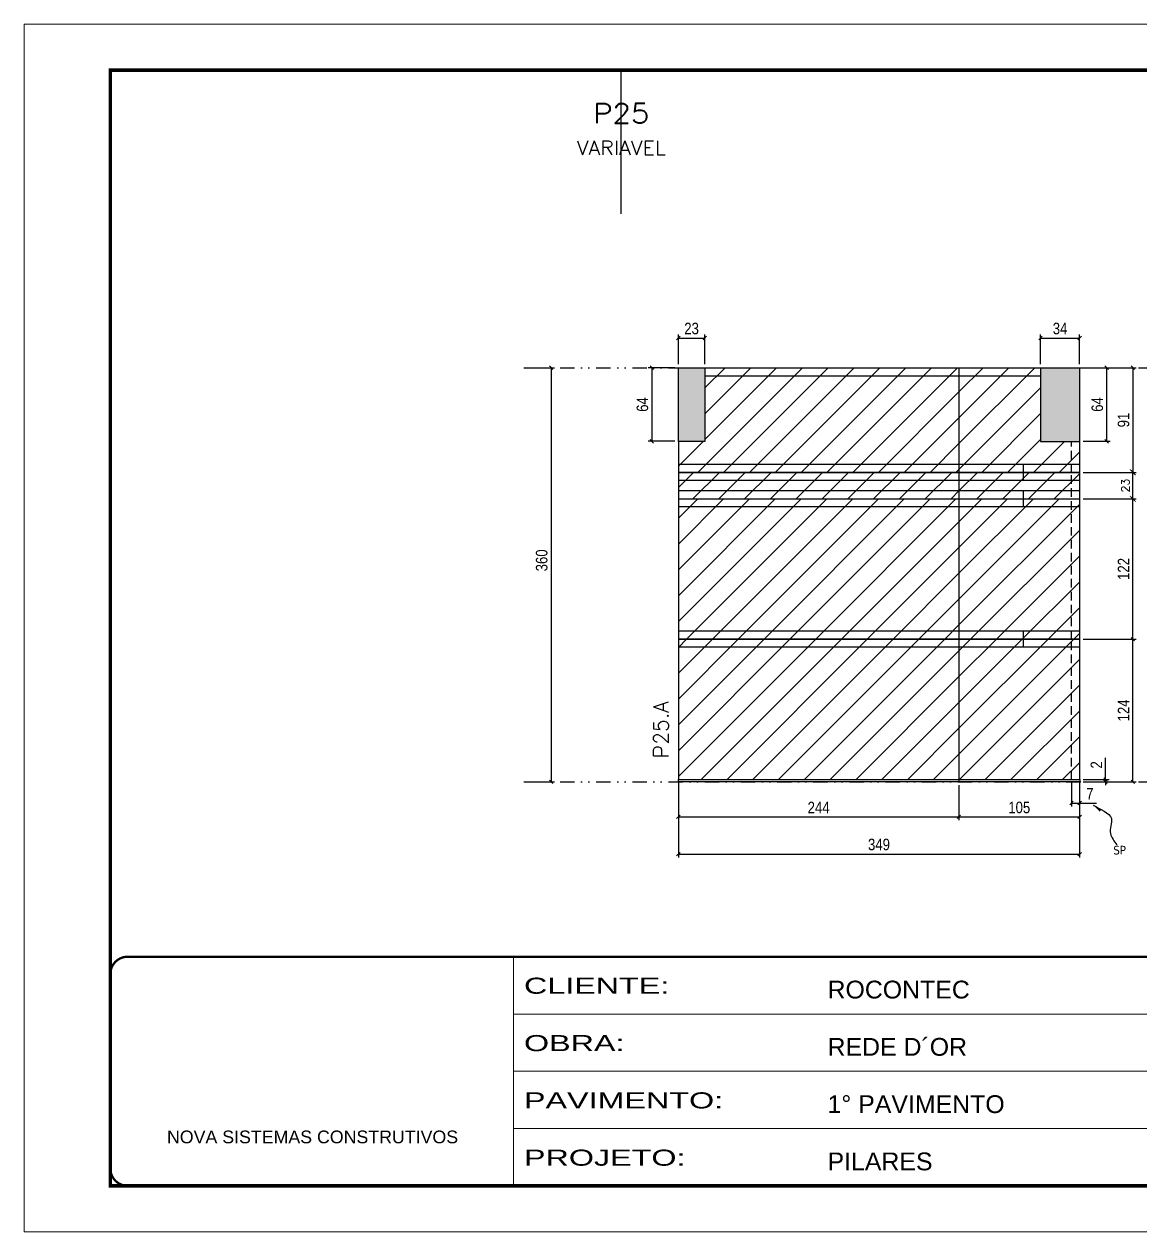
# Model space of a CAD drawing. Extents: x 2949 to 9203, y -16089 to 12527.
# Drawn here: x 2949 to 3919, y 9180 to 10230 of the extents above; entities that cross this region are included whole.
import ezdxf
from ezdxf.enums import TextEntityAlignment as Align

# ---------------------------------------------------------------- set-up
doc = ezdxf.new("R2010")
doc.units = 0
for name, pattern in [('CONTINUO', [0]), ('DASHED', [0.75, 0.5, -0.25]), ('DIVIDE2', [0.625, 0.25, -0.125, 0, -0.125, 0, -0.125]), ('HIDDEN', [0.375, 0.25, -0.125])]:
    doc.linetypes.add(name, pattern=pattern)
for name, color, linetype in [('COTA', 241, 'Continuous'), ('cotas', 4, 'Continuous'), ('Nível', 160, 'Continuous'), ('Painéis', 200, 'Continuous'), ('SARR_2.2x7', 40, 'Continuous'), ('Sarrafo de Pressão', 42, 'HIDDEN'), ('texto', 7, 'Continuous'), ('Texto de Titulo', 7, 'Continuous'), ('Texto Qtd Sarr', 242, 'Continuous')]:
    doc.layers.add(name, color=color, linetype=linetype)
for name, color, linetype, lineweight in [('Folhas', 255, 'Continuous', 9), ('Hachura', 251, 'Continuous', 9), ('SARRAFO DE PRESSAO', 251, 'DASHED', 9), ('Texto Seção', 7, 'Continuous', 15)]:
    doc.layers.add(name, color=color, linetype=linetype, lineweight=lineweight)
doc.styles.add('ARIAL', font='arial.ttf')
doc.styles.add('COTA TECNICA', font='techl___.ttf', dxfattribs={"height": 10})
doc.styles.add('COTA TECNICA-50', font='techl___.ttf', dxfattribs={"height": 10})
doc.styles.add('REGUA-120', font='ROMANS.shx', dxfattribs={"height": 15})
doc.styles.add('ROMANS', font='romans.shx')
doc.styles.get("Standard").update_dxf_attribs({"font": 'arial.ttf'})
doc.styles.add('Tecnologia', font='')
doc.styles.get('Tecnologia').set_extended_font_data('Forgotten Futurist')
doc.dimstyles.new('COTA PAINEL-50', dxfattribs={"dimtxt": 10, "dimasz": 3, "dimexe": 3, "dimexo": 3, "dimgap": 3, "dimtad": 1, "dimdec": 1, "dimzin": 12, "dimdsep": 46, "dimtxsty": 'COTA TECNICA-50', "dimblk1": 'OBLIQUE', "dimblk2": 'OBLIQUE', "dimsah": 1, "dimcen": 0.9, "dimclrd": 4, "dimclre": 4, "dimclrt": 240, "dimadec": 1, "dimazin": 3, "dimtfac": 1, "dimtdec": 1, "dimtmove": 0, "dimatfit": 3, "dimfxl": 1, "dimtolj": 1, "dimtzin": 12, "dimarcsym": 0})
doc.dimstyles.new('Cota Paínel', dxfattribs={"dimtxt": 7, "dimasz": 5, "dimexe": 3, "dimexo": 3, "dimgap": 3, "dimtad": 1, "dimdec": 1, "dimzin": 12, "dimdsep": 46, "dimtxsty": 'ROMANS', "dimblk": 'ARCHTICK', "dimcen": 0, "dimclrd": 4, "dimclre": 4, "dimclrt": 1, "dimadec": 1, "dimazin": 3, "dimtfac": 1, "dimtdec": 1, "dimtmove": 0, "dimatfit": 3, "dimldrblk": 'OBLIQUE', "dimfxl": 1, "dimtolj": 1, "dimtzin": 12, "dimarcsym": 0})
doc.dimstyles.new('PAINEL', dxfattribs={"dimtxt": 10, "dimasz": 3, "dimexe": 3, "dimexo": 3, "dimgap": 3, "dimtad": 1, "dimdec": 1, "dimzin": 12, "dimdsep": 46, "dimtxsty": 'COTA TECNICA', "dimblk1": 'OBLIQUE', "dimblk2": 'OBLIQUE', "dimsah": 1, "dimcen": 0.9, "dimclrd": 4, "dimclre": 4, "dimclrt": 240, "dimadec": 1, "dimazin": 3, "dimtfac": 1, "dimtdec": 1, "dimtmove": 0, "dimatfit": 3, "dimfxl": 1, "dimtolj": 1, "dimtzin": 12, "dimarcsym": 0})
doc.dimstyles.get("Standard").update_dxf_attribs({"dimtxt": 0.18, "dimasz": 0.18, "dimexe": 0.18, "dimexo": 0.0625, "dimgap": 0.09, "dimtad": 0, "dimtih": 1, "dimtoh": 1, "dimdec": 4, "dimzin": 0, "dimdsep": 46, "dimtxsty": 'Standard', "dimcen": 0.09, "dimadec": 0, "dimazin": 0, "dimtfac": 1, "dimtdec": 4, "dimtofl": 0, "dimtmove": 0, "dimatfit": 3, "dimfxl": 1, "dimtolj": 1, "dimtzin": 0, "dimarcsym": 0})
pattern_1 = [(45, (-126071.967, -22713.47), (-11.2253202, 11.2253202), [])]
pattern_2 = [(45, (-126071.967, -22690.47), (-11.2253202, 11.2253202), [])]

# ---------------------------------------------------------------- blocks, each defined once
blk = doc.blocks.new('9999999999')
at = {"color": 30, "linetype": 'CONTINUO'}
for p, q in [((98564.6, 34230.2), (98564.6, 34429.4)), ((98564.6, 34379.6), (99584, 34379.6)), ((98564.6, 34329.8), (99488, 34329.8)), ((98564.6, 34280), (99488, 34280))]:
    blk.add_line(p, q, dxfattribs=at)
at = {"color": 30, "linetype": 'CONTINUO', "const_width": 2}
blk.add_lwpolyline([(99584, 34230.2), (99584, 34414.4, 0.414214), (99569, 34429.4), (98229, 34429.4, 0.414214), (98214, 34414.4), (98214, 34245.2, 0.414214), (98229, 34230.2), (99584, 34230.2)], format="xyb", dxfattribs=at)
at = {"layer": 'Folhas'}
blk.add_lwpolyline([(98139, 34190.2), (99624, 34190.2), (99624, 35240.2), (98139, 35240.2)], close=True, dxfattribs=at)
at = {"layer": 'Folhas', "color": 30, "const_width": 3}
blk.add_lwpolyline([(98214, 34230.2), (99584, 34230.2), (99584, 35200.2), (98214, 35200.2)], close=True, dxfattribs=at)
at = {"color": 7, "linetype": 'Continuous', "ltscale": 5, "style": 'ARIAL'}
for s, height, p in [('ROCONTEC', 15.48, (98837.7, 34393.1)), ('REDE D´OR', 15.48, (98837.7, 34343.3)), ('1° PAVIMENTO', 15.483, (98837.7, 34293.5)), ('NOVA SISTEMAS CONSTRUTIVOS', 11.059, (98263.2, 34267.2)), ('PILARES', 15.48, (98837.7, 34243.7))]:
    blk.add_text(s, height=height, dxfattribs=at).set_placement(p)
at = {"layer": 'Folhas', "color": 7, "style": 'Tecnologia', "width": 1.5}
for s, p in [('CLIENTE:', (98573.7, 34397.2)), ('OBRA:', (98573.7, 34347.3)), ('PAVIMENTO:', (98573.7, 34297.5)), ('PROJETO:', (98573.7, 34247.7))]:
    blk.add_text(s, height=14, dxfattribs=at).set_placement(p)
blk = doc.blocks.new('titulo1')
at = {"layer": 'Defpoints', "color": 252, "linetype": 'HIDDEN', "ltscale": 2}
blk.add_line((0, 0), (0, 125), dxfattribs=at)
at = {"layer": 'Defpoints', "style": 'ROMANS', "oblique": 15}
blk.add_attdef('FOLHA', text='', height=10, dxfattribs=at).set_placement((0, 15.6), align=Align.MIDDLE_CENTER)
at = {"layer": 'Texto Qtd Sarr', "color": 3, "style": 'ROMANS', "oblique": 15}
for tag, height, p in [('TITULO', 17, (0, 71.4)), ('SEÇÃO', 12, (0, 41.5))]:
    blk.add_attdef(tag, text='', height=height, dxfattribs=at).set_placement(p, align=Align.MIDDLE_CENTER)
blk = doc.blocks.new('_Oblique')
at = {"color": 0, "linetype": 'ByBlock', "lineweight": -2}
blk.add_line((-0.5, -0.5), (0.5, 0.5), dxfattribs=at)
blk = doc.blocks.new('*D387')
at = {"layer": 'cotas', "color": 4, "linetype": 'ByBlock', "lineweight": -2, "transparency": 16777216}
for p, q in [((3386.7, 9930.9), (3410.4, 9930.9)), ((3407.4, 9930.9), (3407.4, 9570.9)), ((3386.7, 9570.9), (3410.4, 9570.9))]:
    blk.add_line(p, q, dxfattribs=at)
at = {"layer": 'Defpoints', "color": 0, "linetype": 'ByBlock', "transparency": 16777216}
for p in [(3383.7, 9930.9), (3383.7, 9570.9), (3407.4, 9570.9)]:
    blk.add_point(p, dxfattribs=at)
at = {"layer": 'cotas', "color": 4, "linetype": 'ByBlock', "lineweight": -2, "transparency": 16777216, "xscale": 3, "yscale": 3, "zscale": 3}
for p, rotation in [((3407.4, 9930.9), 90), ((3407.4, 9570.9), 270)]:
    blk.add_blockref('_Oblique', p, dxfattribs=dict(at, rotation=rotation))
at = {"layer": 'cotas', "color": 240, "linetype": 'ByBlock', "transparency": 16777216, "insert": (3399.2, 9763.4), "char_height": 10, "attachment_point": 5, "rotation": 90, "style": 'COTA TECNICA'}
blk.add_mtext('\\A1;360', dxfattribs=at)
blk = doc.blocks.new('*D321')
at = {"layer": 'COTA', "color": 4, "lineweight": -2, "transparency": 16777216}
for p, q in [((3518, 9569.9), (3518, 9505)), ((3867, 9569.9), (3867, 9505)), ((3518, 9508), (3867, 9508))]:
    blk.add_line(p, q, dxfattribs=at)
at = {"layer": 'Defpoints', "color": 0, "transparency": 16777216}
for p in [(3518, 9572.9), (3867, 9572.9), (3867, 9508)]:
    blk.add_point(p, dxfattribs=at)
at = {"layer": 'COTA', "color": 4, "lineweight": -2, "transparency": 16777216, "xscale": 3, "yscale": 3, "zscale": 3, "rotation": 180}
blk.add_blockref('_Oblique', (3518, 9508), dxfattribs=at)
at = {"layer": 'COTA', "color": 4, "lineweight": -2, "transparency": 16777216, "xscale": 3, "yscale": 3, "zscale": 3}
blk.add_blockref('_Oblique', (3867, 9508), dxfattribs=at)
at = {"layer": 'COTA', "color": 240, "transparency": 16777216, "insert": (3692.5, 9516.3), "char_height": 10, "attachment_point": 5, "style": 'COTA TECNICA'}
blk.add_mtext('\\A1;349', dxfattribs=at)
blk = doc.blocks.new('*D322')
at = {"layer": 'COTA', "color": 4, "lineweight": -2, "transparency": 16777216}
for p, q in [((3860, 9569.9), (3860, 9549.4)), ((3867, 9567.9), (3867, 9549.4)), ((3860, 9552.4), (3867, 9552.4)), ((3867, 9552.4), (3881.8, 9552.4))]:
    blk.add_line(p, q, dxfattribs=at)
at = {"layer": 'Defpoints', "color": 0, "transparency": 16777216}
for p in [(3860, 9572.9), (3867, 9570.9), (3867, 9552.4)]:
    blk.add_point(p, dxfattribs=at)
at = {"layer": 'COTA', "color": 4, "lineweight": -2, "transparency": 16777216, "xscale": 3, "yscale": 3, "zscale": 3, "rotation": 180}
blk.add_blockref('_Oblique', (3860, 9552.4), dxfattribs=at)
at = {"layer": 'COTA', "color": 4, "lineweight": -2, "transparency": 16777216, "xscale": 3, "yscale": 3, "zscale": 3}
blk.add_blockref('_Oblique', (3867, 9552.4), dxfattribs=at)
at = {"layer": 'COTA', "color": 240, "transparency": 16777216, "insert": (3875.9, 9560.4), "char_height": 10, "attachment_point": 5, "style": 'COTA TECNICA-50'}
blk.add_mtext('\\A1;7', dxfattribs=at)
blk = doc.blocks.new('*D323')
at = {"layer": 'COTA', "color": 4, "lineweight": -2, "transparency": 16777216}
for p, q in [((3870, 9694.9), (3916.3, 9694.9)), ((3913.3, 9570.9), (3913.3, 9694.9)), ((3870, 9570.9), (3916.3, 9570.9))]:
    blk.add_line(p, q, dxfattribs=at)
at = {"layer": 'Defpoints', "color": 0, "transparency": 16777216}
for p in [(3867, 9694.9), (3913.3, 9694.9), (3867, 9570.9)]:
    blk.add_point(p, dxfattribs=at)
at = {"layer": 'COTA', "color": 4, "lineweight": -2, "transparency": 16777216, "xscale": 3, "yscale": 3, "zscale": 3}
for p, rotation in [((3913.3, 9694.9), 90), ((3913.3, 9570.9), 270)]:
    blk.add_blockref('_Oblique', p, dxfattribs=dict(at, rotation=rotation))
at = {"layer": 'COTA', "color": 240, "transparency": 16777216, "insert": (3905.2, 9632.9), "char_height": 10, "attachment_point": 5, "rotation": 90, "style": 'COTA TECNICA-50'}
blk.add_mtext('\\A1;124', dxfattribs=at)
blk = doc.blocks.new('*D324')
at = {"layer": 'COTA', "color": 4, "lineweight": -2, "transparency": 16777216}
for p, q in [((3889.6, 9572.9), (3889.6, 9591.7)), ((3870, 9572.9), (3892.6, 9572.9)), ((3870, 9570.9), (3892.6, 9570.9)), ((3889.6, 9570.9), (3889.6, 9572.9)), ((3889.6, 9570.9), (3889.6, 9567.9))]:
    blk.add_line(p, q, dxfattribs=at)
at = {"layer": 'Defpoints', "color": 0, "transparency": 16777216}
for p in [(3867, 9572.9), (3867, 9570.9), (3889.6, 9570.9)]:
    blk.add_point(p, dxfattribs=at)
at = {"layer": 'COTA', "color": 4, "lineweight": -2, "transparency": 16777216, "xscale": 3, "yscale": 3, "zscale": 3}
for p, rotation in [((3889.6, 9572.9), 270), ((3889.6, 9570.9), 90)]:
    blk.add_blockref('_Oblique', p, dxfattribs=dict(at, rotation=rotation))
at = {"layer": 'COTA', "color": 240, "transparency": 16777216, "insert": (3881.6, 9585.6), "char_height": 10, "attachment_point": 5, "rotation": 90, "style": 'COTA TECNICA-50'}
blk.add_mtext('\\A1;2', dxfattribs=at)
blk = doc.blocks.new('*D325')
at = {"layer": 'COTA', "color": 4, "linetype": 'ByBlock', "lineweight": -2, "transparency": 16777216}
for p, q in [((3870, 9816.9), (3916.3, 9816.9)), ((3913.3, 9694.9), (3913.3, 9816.9)), ((3870, 9694.9), (3916.3, 9694.9))]:
    blk.add_line(p, q, dxfattribs=at)
at = {"layer": 'Defpoints', "color": 0, "linetype": 'ByBlock', "transparency": 16777216}
for p in [(3867, 9816.9), (3913.3, 9816.9), (3867, 9694.9)]:
    blk.add_point(p, dxfattribs=at)
at = {"layer": 'COTA', "color": 4, "linetype": 'ByBlock', "lineweight": -2, "transparency": 16777216, "xscale": 3, "yscale": 3, "zscale": 3}
for p, rotation in [((3913.3, 9816.9), 90), ((3913.3, 9694.9), 270)]:
    blk.add_blockref('_Oblique', p, dxfattribs=dict(at, rotation=rotation))
at = {"layer": 'COTA', "color": 240, "linetype": 'ByBlock', "transparency": 16777216, "insert": (3905.2, 9755.9), "char_height": 10, "attachment_point": 5, "rotation": 90, "style": 'COTA TECNICA'}
blk.add_mtext('\\A1;122', dxfattribs=at)
blk = doc.blocks.new('*D388')
at = {"layer": 'COTA', "color": 4, "linetype": 'ByBlock', "lineweight": -2, "transparency": 16777216}
for p, q in [((3836, 9930.9), (3916.3, 9930.9)), ((3913.3, 9930.9), (3913.3, 9839.9)), ((3870, 9839.9), (3916.3, 9839.9))]:
    blk.add_line(p, q, dxfattribs=at)
at = {"layer": 'Defpoints', "color": 0, "linetype": 'ByBlock', "transparency": 16777216}
for p in [(3833, 9930.9), (3867, 9839.9), (3913.3, 9839.9)]:
    blk.add_point(p, dxfattribs=at)
at = {"layer": 'COTA', "color": 4, "linetype": 'ByBlock', "lineweight": -2, "transparency": 16777216, "xscale": 3, "yscale": 3, "zscale": 3}
for p, rotation in [((3913.3, 9930.9), 90), ((3913.3, 9839.9), 270)]:
    blk.add_blockref('_Oblique', p, dxfattribs=dict(at, rotation=rotation))
at = {"layer": 'COTA', "color": 240, "linetype": 'ByBlock', "transparency": 16777216, "insert": (3905.2, 9885.4), "char_height": 10, "attachment_point": 5, "rotation": 90, "style": 'COTA TECNICA'}
blk.add_mtext('\\A1;91', dxfattribs=at)
blk = doc.blocks.new('*D382')
at = {"layer": 'COTA', "color": 4, "linetype": 'ByBlock', "lineweight": -2, "transparency": 16777216}
for p, q in [((3518, 9567.9), (3518, 9537.4)), ((3762, 9567.9), (3762, 9537.4)), ((3518, 9540.4), (3762, 9540.4))]:
    blk.add_line(p, q, dxfattribs=at)
at = {"layer": 'Defpoints', "color": 0, "linetype": 'ByBlock', "transparency": 16777216}
for p in [(3518, 9570.9), (3762, 9570.9), (3762, 9540.4)]:
    blk.add_point(p, dxfattribs=at)
at = {"layer": 'COTA', "color": 4, "linetype": 'ByBlock', "lineweight": -2, "transparency": 16777216, "xscale": 3, "yscale": 3, "zscale": 3, "rotation": 180}
blk.add_blockref('_Oblique', (3518, 9540.4), dxfattribs=at)
at = {"layer": 'COTA', "color": 4, "linetype": 'ByBlock', "lineweight": -2, "transparency": 16777216, "xscale": 3, "yscale": 3, "zscale": 3}
blk.add_blockref('_Oblique', (3762, 9540.4), dxfattribs=at)
at = {"layer": 'COTA', "color": 240, "linetype": 'ByBlock', "transparency": 16777216, "insert": (3640, 9548.5), "char_height": 10, "attachment_point": 5, "style": 'COTA TECNICA'}
blk.add_mtext('\\A1;244', dxfattribs=at)
blk = doc.blocks.new('*D383')
at = {"layer": 'COTA', "color": 4, "linetype": 'ByBlock', "lineweight": -2, "transparency": 16777216}
for p, q in [((3762, 9567.9), (3762, 9537.4)), ((3867, 9567.9), (3867, 9537.4)), ((3762, 9540.4), (3867, 9540.4))]:
    blk.add_line(p, q, dxfattribs=at)
at = {"layer": 'Defpoints', "color": 0, "linetype": 'ByBlock', "transparency": 16777216}
for p in [(3762, 9570.9), (3867, 9570.9), (3867, 9540.4)]:
    blk.add_point(p, dxfattribs=at)
at = {"layer": 'COTA', "color": 4, "linetype": 'ByBlock', "lineweight": -2, "transparency": 16777216, "xscale": 3, "yscale": 3, "zscale": 3, "rotation": 180}
blk.add_blockref('_Oblique', (3762, 9540.4), dxfattribs=at)
at = {"layer": 'COTA', "color": 4, "linetype": 'ByBlock', "lineweight": -2, "transparency": 16777216, "xscale": 3, "yscale": 3, "zscale": 3}
blk.add_blockref('_Oblique', (3867, 9540.4), dxfattribs=at)
at = {"layer": 'COTA', "color": 240, "linetype": 'ByBlock', "transparency": 16777216, "insert": (3814.5, 9548.5), "char_height": 10, "attachment_point": 5, "style": 'COTA TECNICA'}
blk.add_mtext('\\A1;105', dxfattribs=at)
blk = doc.blocks.new('*D391')
at = {"layer": 'COTA', "color": 4, "linetype": 'ByBlock', "lineweight": -2, "transparency": 16777216}
for p, q in [((3870, 9930.9), (3893.5, 9930.9)), ((3890.5, 9930.9), (3890.5, 9866.9)), ((3870, 9866.9), (3893.5, 9866.9))]:
    blk.add_line(p, q, dxfattribs=at)
at = {"layer": 'Defpoints', "color": 0, "linetype": 'ByBlock', "transparency": 16777216}
for p in [(3867, 9930.9), (3867, 9866.9), (3890.5, 9866.9)]:
    blk.add_point(p, dxfattribs=at)
at = {"layer": 'COTA', "color": 4, "linetype": 'ByBlock', "lineweight": -2, "transparency": 16777216, "xscale": 3, "yscale": 3, "zscale": 3}
for p, rotation in [((3890.5, 9930.9), 90), ((3890.5, 9866.9), 270)]:
    blk.add_blockref('_Oblique', p, dxfattribs=dict(at, rotation=rotation))
at = {"layer": 'COTA', "color": 240, "linetype": 'ByBlock', "transparency": 16777216, "insert": (3882.4, 9898.9), "char_height": 10, "attachment_point": 5, "rotation": 90, "style": 'COTA TECNICA'}
blk.add_mtext('\\A1;64', dxfattribs=at)
blk = doc.blocks.new('*D392')
at = {"layer": 'COTA', "color": 4, "linetype": 'ByBlock', "lineweight": -2, "transparency": 16777216}
for p, q in [((3833, 9933.9), (3833, 9959.7)), ((3833, 9956.7), (3867, 9956.7)), ((3867, 9933.9), (3867, 9959.7))]:
    blk.add_line(p, q, dxfattribs=at)
at = {"layer": 'Defpoints', "color": 0, "linetype": 'ByBlock', "transparency": 16777216}
for p in [(3867, 9956.7), (3833, 9930.9), (3867, 9930.9)]:
    blk.add_point(p, dxfattribs=at)
at = {"layer": 'COTA', "color": 4, "linetype": 'ByBlock', "lineweight": -2, "transparency": 16777216, "xscale": 3, "yscale": 3, "zscale": 3, "rotation": 180}
blk.add_blockref('_Oblique', (3833, 9956.7), dxfattribs=at)
at = {"layer": 'COTA', "color": 4, "linetype": 'ByBlock', "lineweight": -2, "transparency": 16777216, "xscale": 3, "yscale": 3, "zscale": 3}
blk.add_blockref('_Oblique', (3867, 9956.7), dxfattribs=at)
at = {"layer": 'COTA', "color": 240, "linetype": 'ByBlock', "transparency": 16777216, "insert": (3850, 9964.9), "char_height": 10, "attachment_point": 5, "style": 'COTA TECNICA'}
blk.add_mtext('\\A1;34', dxfattribs=at)
blk = doc.blocks.new('*D393')
at = {"layer": 'COTA', "color": 4, "linetype": 'ByBlock', "lineweight": -2, "transparency": 16777216}
for p, q in [((3518, 9933.9), (3518, 9959.7)), ((3518, 9956.7), (3541, 9956.7)), ((3541, 9933.9), (3541, 9959.7))]:
    blk.add_line(p, q, dxfattribs=at)
at = {"layer": 'Defpoints', "color": 0, "linetype": 'ByBlock', "transparency": 16777216}
for p in [(3541, 9956.7), (3518, 9930.9), (3541, 9930.9)]:
    blk.add_point(p, dxfattribs=at)
at = {"layer": 'COTA', "color": 4, "linetype": 'ByBlock', "lineweight": -2, "transparency": 16777216, "xscale": 3, "yscale": 3, "zscale": 3, "rotation": 180}
blk.add_blockref('_Oblique', (3518, 9956.7), dxfattribs=at)
at = {"layer": 'COTA', "color": 4, "linetype": 'ByBlock', "lineweight": -2, "transparency": 16777216, "xscale": 3, "yscale": 3, "zscale": 3}
blk.add_blockref('_Oblique', (3541, 9956.7), dxfattribs=at)
at = {"layer": 'COTA', "color": 240, "linetype": 'ByBlock', "transparency": 16777216, "insert": (3529.5, 9964.9), "char_height": 10, "attachment_point": 5, "style": 'COTA TECNICA'}
blk.add_mtext('\\A1;23', dxfattribs=at)
blk = doc.blocks.new('*D394')
at = {"layer": 'COTA', "color": 4, "linetype": 'ByBlock', "lineweight": -2, "transparency": 16777216}
for p, q in [((3515, 9930.9), (3491.9, 9930.9)), ((3494.9, 9930.9), (3494.9, 9866.9)), ((3515, 9866.9), (3491.9, 9866.9))]:
    blk.add_line(p, q, dxfattribs=at)
at = {"layer": 'Defpoints', "color": 0, "linetype": 'ByBlock', "transparency": 16777216}
for p in [(3518, 9930.9), (3494.9, 9866.9), (3518, 9866.9)]:
    blk.add_point(p, dxfattribs=at)
at = {"layer": 'COTA', "color": 4, "linetype": 'ByBlock', "lineweight": -2, "transparency": 16777216, "xscale": 3, "yscale": 3, "zscale": 3}
for p, rotation in [((3494.9, 9930.9), 90), ((3494.9, 9866.9), 270)]:
    blk.add_blockref('_Oblique', p, dxfattribs=dict(at, rotation=rotation))
at = {"layer": 'COTA', "color": 240, "linetype": 'ByBlock', "transparency": 16777216, "insert": (3486.8, 9898.9), "char_height": 10, "attachment_point": 5, "rotation": 90, "style": 'COTA TECNICA'}
blk.add_mtext('\\A1;64', dxfattribs=at)
blk = doc.blocks.new('_ArchTick')
at = {"color": 0, "linetype": 'ByBlock', "const_width": 0.15}
blk.add_lwpolyline([(-0.5, -0.5), (0.5, 0.5)], dxfattribs=at)
blk = doc.blocks.new('*D367')
at = {"layer": 'COTA', "color": 4, "lineweight": -2, "transparency": 16777216}
for p, q in [((3870, 9839.9), (3916.3, 9839.9)), ((3913.3, 9816.9), (3913.3, 9839.9)), ((3870, 9816.9), (3916.3, 9816.9))]:
    blk.add_line(p, q, dxfattribs=at)
at = {"layer": 'Defpoints', "color": 0, "transparency": 16777216}
for p in [(3867, 9839.9), (3913.3, 9839.9), (3867, 9816.9)]:
    blk.add_point(p, dxfattribs=at)
at = {"layer": 'COTA', "color": 4, "lineweight": -2, "transparency": 16777216, "xscale": 5, "yscale": 5, "zscale": 5}
for p, rotation in [((3913.3, 9839.9), 90), ((3913.3, 9816.9), 270)]:
    blk.add_blockref('_ArchTick', p, dxfattribs=dict(at, rotation=rotation))
at = {"layer": 'COTA', "color": 1, "transparency": 16777216, "insert": (3906.8, 9828.4), "char_height": 7, "attachment_point": 5, "rotation": 90, "style": 'ROMANS'}
blk.add_mtext('\\A1;23', dxfattribs=at)

msp = doc.modelspace()

# ---------------------------------------------------------------- hatches: boundary and pattern name
at = {"layer": 'COTA', "linetype": 'ByBlock'}
h = msp.add_hatch(dxfattribs=at)
h.set_pattern_fill('AR-CONC', color=256, scale=0.03)
h.set_pattern_definition([(50, (-126071.9665, -21581.8954), (5.46554007, -0.47817257), [0.5715, -6.2865]), (355, (-126071.9665, -21581.8954), (-1.05730264, 5.73170536), [0.4572, -5.02921753]), (100.4514447, (-126071.511, -21581.935), (4.40823741, 5.25353256), [0.48570026, -5.34270734]), (46.1842, (-126071.9665, -21580.3714), (8.13237123, -1.26126984), [0.85725, -9.42975]), (96.6355576, (-126071.289, -21580.4765), (7.122124, 7.42278374), [0.7285507, -8.01406824]), (351.184151, (-126071.9665, -21580.371), (7.122124, 7.42278374), [0.685799, -7.54379196]), (21, (-126071.2045, -21580.7524), (4.54843174, -3.06795595), [0.5715, -6.2865]), (326, (-126071.2045, -21580.7524), (1.85406085, 5.52563898), [0.4572, -5.0292]), (71.451445, (-126070.8255, -21581.008), (6.40249258, 2.45768307), [0.48570026, -5.34269813]), (37.5, (-126071.9665, -21581.8954), (0.092658098, 2.536651166), [0, -4.96824, 0, -5.1054, 0, -5.04825]), (7.5, (-126071.9665, -21581.8954), (2.004589875, 3.005417245), [0, -2.91084, 0, -4.85394, 0, -1.92405]), (327.5, (-126073.6658, -21581.8954), (4.067717855, -0.17186232), [0, -1.905, 0, -5.9436, 0, -7.8867]), (317.5, (-126074.4278, -21581.8954), (4.44387544, 0.76279473), [0, -2.4765, 0, -3.94716, 0, -5.6007])])
h.paths.add_polyline_path([(3867.05, 9930.87), (3833.05, 9930.87), (3833.05, 9866.87), (3867.05, 9866.87)])
h.paths.add_polyline_path([(3541.05, 9930.87), (3518.05, 9930.87), (3518.05, 9866.87), (3541.05, 9866.87)])
at = {"layer": 'Hachura', "linetype": 'ByBlock'}
h = msp.add_hatch(dxfattribs=at)
h.set_pattern_fill('ANSI31', color=256, scale=5)
h.set_pattern_definition(pattern_2)
h.paths.add_polyline_path([(3762.05, 9930.87), (3541.05, 9930.87), (3541.05, 9866.87), (3518.05, 9866.87), (3518.05, 9839.87), (3762.05, 9839.87)])
h = msp.add_hatch(dxfattribs=at)
h.set_pattern_fill('ANSI31', color=256, scale=5)
h.set_pattern_definition(pattern_2)
h.paths.add_polyline_path([(3833.05, 9930.87), (3762.05, 9930.87), (3762.05, 9839.87), (3867.05, 9839.87), (3867.05, 9866.87), (3833.05, 9866.87)])
at = {"layer": 'Hachura'}
h = msp.add_hatch(dxfattribs=at)
h.set_pattern_fill('ANSI31', color=256, scale=5)
h.paths.add_polyline_path([(3762.05, 9839.87), (3518.05, 9839.87), (3518.05, 9816.87), (3762.05, 9816.87)])
h = msp.add_hatch(dxfattribs=at)
h.set_pattern_fill('ANSI31', color=256, scale=5)
h.paths.add_polyline_path([(3867.05, 9839.87), (3762.05, 9839.87), (3762.05, 9816.87), (3867.05, 9816.87)])
at = {"layer": 'Hachura', "linetype": 'ByBlock'}
h = msp.add_hatch(dxfattribs=at)
h.set_pattern_fill('ANSI31', color=256, scale=5)
h.set_pattern_definition(pattern_1)
h.paths.add_polyline_path([(3762.05, 9816.87), (3518.05, 9816.87), (3518.05, 9694.87), (3762.05, 9694.87)])
h = msp.add_hatch(dxfattribs=at)
h.set_pattern_fill('ANSI31', color=256, scale=5)
h.set_pattern_definition(pattern_1)
h.paths.add_polyline_path([(3867.05, 9816.87), (3762.05, 9816.87), (3762.05, 9694.87), (3867.05, 9694.87)])
h = msp.add_hatch(dxfattribs=at)
h.set_pattern_fill('ANSI31', color=256, scale=5)
h.set_pattern_definition(pattern_1)
h.paths.add_polyline_path([(3518.05, 9694.87), (3518.05, 9572.87), (3762.05, 9572.87), (3762.05, 9694.87)])
h = msp.add_hatch(dxfattribs=at)
h.set_pattern_fill('ANSI31', color=256, scale=5)
h.set_pattern_definition(pattern_1)
h.paths.add_polyline_path([(3762.05, 9694.87), (3762.05, 9572.87), (3867.05, 9572.87), (3867.05, 9694.87)])

# ---------------------------------------------------------------- linework, layer by layer
at = {"layer": 'COTA', "linetype": 'ByBlock'}
for p, q in [((3518.05, 9866.87), (3518.05, 9930.87)), ((3518.05, 9930.87), (3541.05, 9930.87)), ((3833.05, 9930.87), (3867.05, 9930.87)), ((3867.05, 9866.87), (3867.05, 9930.87))]:
    msp.add_line(p, q, dxfattribs=at)
at = {"layer": 'Nível', "color": 4, "linetype": 'DIVIDE2', "ltscale": 50}
for p, q in [((3383.69, 9930.87), (4394.03, 9930.87)), ((3383.69, 9570.87), (4394.03, 9570.87))]:
    msp.add_line(p, q, dxfattribs=at)
at = {"layer": 'Painéis', "linetype": 'ByBlock'}
for p, q in [((3541.05, 9930.87), (3541.05, 9866.87)), ((3541.05, 9930.87), (3833.05, 9930.87)), ((3762.05, 9930.87), (3762.05, 9570.87)), ((3833.05, 9930.87), (3833.05, 9866.87)), ((3541.05, 9866.87), (3518.05, 9866.87)), ((3833.05, 9866.87), (3867.05, 9866.87)), ((3518.05, 9694.87), (3518.05, 9572.87))]:
    msp.add_line(p, q, dxfattribs=at)
at = {"layer": 'Painéis'}
for p, q in [((3518.05, 9866.87), (3518.05, 9694.87)), ((3867.05, 9694.87), (3867.05, 9866.87)), ((3867.05, 9839.87), (3518.05, 9839.87)), ((3518.05, 9839.87), (3867.05, 9839.87)), ((3518.05, 9816.87), (3867.05, 9816.87)), ((3518.05, 9694.87), (3867.05, 9694.87))]:
    msp.add_line(p, q, dxfattribs=at)
for points in [[(3518.05, 9572.87), (3867.05, 9572.87), (3867.05, 9694.87), (3518.05, 9694.87)], [(3518.05, 9572.87), (3867.05, 9572.87), (3867.05, 9570.87), (3518.05, 9570.87)]]:
    msp.add_lwpolyline(points, close=True, dxfattribs=at)
at = {"layer": 'SARR_2.2x7'}
for p, q in [((3541.05, 9923.87), (3833.05, 9923.87)), ((3818.05, 9846.87), (3518.05, 9846.87)), ((3867.05, 9846.87), (3818.05, 9846.87)), ((3818.05, 9839.87), (3818.05, 9846.87)), ((3818.05, 9832.87), (3818.05, 9839.87)), ((3818.05, 9832.87), (3518.05, 9832.87)), ((3867.05, 9832.87), (3818.05, 9832.87)), ((3818.05, 9823.87), (3518.05, 9823.87)), ((3867.05, 9823.87), (3818.05, 9823.87)), ((3818.05, 9816.87), (3818.05, 9823.87)), ((3818.05, 9809.87), (3518.05, 9809.87)), ((3818.05, 9809.87), (3818.05, 9816.87)), ((3867.05, 9809.87), (3818.05, 9809.87)), ((3818.05, 9701.87), (3518.05, 9701.87)), ((3867.05, 9701.87), (3818.05, 9701.87)), ((3818.05, 9694.87), (3818.05, 9701.87)), ((3818.05, 9687.87), (3818.05, 9694.87)), ((3818.05, 9687.87), (3518.05, 9687.87)), ((3867.05, 9687.87), (3818.05, 9687.87))]:
    msp.add_line(p, q, dxfattribs=at)
at = {"layer": 'Sarrafo de Pressão', "ltscale": 30}
for p, q in [((3860.05, 9839.87), (3860.05, 9866.87)), ((3860.05, 9694.87), (3860.05, 9839.87)), ((3860.05, 9839.87), (3860.05, 9839.87)), ((3860.05, 9572.87), (3860.05, 9694.87))]:
    msp.add_line(p, q, dxfattribs=at)

# ---------------------------------------------------------------- block references
at = {"layer": 'SARRAFO DE PRESSAO', "color": 6, "linetype": 'ByBlock'}
msp.add_blockref('9999999999', (-95189.94, -25010.62), dxfattribs=at)
at = {"layer": 'Texto Seção'}
ref = msp.add_blockref('titulo1', (3468.38, 10064.58), dxfattribs=at)
ref.add_attrib('TITULO', 'P25', dxfattribs={"layer": 'Texto de Titulo', "color": 7, "height": 17, "style": 'ROMANS', "width": 1.1}).set_placement((3468.38, 10152.08), align=Align.MIDDLE_CENTER)
ref.add_attrib('SEÇÃO', 'VARIAVEL', dxfattribs={"layer": 'Texto de Titulo', "color": 7, "height": 12, "style": 'ROMANS', "width": 1.1}).set_placement((3468.38, 10122.08), align=Align.MIDDLE_CENTER)

# ---------------------------------------------------------------- texts
at = {"layer": 'texto', "color": 0, "insert": (3901.82, 9511.38), "char_height": 7.5, "attachment_point": 5}
msp.add_mtext('{\\fTahoma|b0|i0|c0|p34;\\C4;SP}', dxfattribs=at)
at = {"layer": 'Texto Seção', "insert": (3509.5, 9591.34), "char_height": 13, "width": 285.3299, "attachment_point": 7, "rotation": 90, "style": 'REGUA-120'}
msp.add_mtext('P25.A', dxfattribs=at)

# ---------------------------------------------------------------- dimensions: what is measured, and where the dimension line sits
at = {"layer": 'COTA', "linetype": 'ByBlock'}
for base, p1, p2, picture, middle in [((3541.05, 9956.67), (3518.05, 9930.87), (3541.05, 9930.87), '*D393', (3529.55, 9964.89)), ((3867.05, 9956.67), (3833.05, 9930.87), (3867.05, 9930.87), '*D392', (3850.05, 9964.89)), ((3762.05, 9540.43), (3518.05, 9570.87), (3762.05, 9570.87), '*D382', (3640.05, 9548.51))]:
    dim = msp.add_linear_dim(base=base, p1=p1, p2=p2, dimstyle='PAINEL', dxfattribs=at)
    dim.commit()
    dim.dimension.update_dxf_attribs({"geometry": picture, "text_midpoint": middle})
for base, p1, p2, picture, middle in [((3494.88, 9866.87), (3518.05, 9930.87), (3518.05, 9866.87), '*D394', (3486.78, 9898.87)), ((3913.29, 9839.87), (3833.05, 9930.87), (3867.05, 9839.87), '*D388', (3905.2, 9885.37)), ((3890.53, 9866.87), (3867.05, 9930.87), (3867.05, 9866.87), '*D391', (3882.43, 9898.87))]:
    dim = msp.add_linear_dim(base=base, p1=p1, p2=p2, angle=90, dimstyle='PAINEL', dxfattribs=at)
    dim.commit()
    dim.dimension.update_dxf_attribs({"geometry": picture, "text_midpoint": middle})
at = {"layer": 'COTA'}
for base, p1, p2, dimstyle, picture, middle in [((3913.29, 9839.87), (3867.05, 9816.87), (3867.05, 9839.87), 'Cota Paínel', '*D367', (3906.79, 9828.37)), ((3913.29, 9694.87), (3867.05, 9570.87), (3867.05, 9694.87), 'COTA PAINEL-50', '*D323', (3905.21, 9632.87))]:
    dim = msp.add_linear_dim(base=base, p1=p1, p2=p2, angle=90, dimstyle=dimstyle, dxfattribs=at)
    dim.commit()
    dim.dimension.update_dxf_attribs({"geometry": picture, "text_midpoint": middle})
at = {"layer": 'COTA', "linetype": 'ByBlock'}
dim = msp.add_linear_dim(base=(3913.29, 9816.87), p1=(3867.05, 9694.87), p2=(3867.05, 9816.87), angle=90, dimstyle='PAINEL', override={"dimtmove": 1}, dxfattribs=at)
dim.commit()
dim.dimension.update_dxf_attribs({"geometry": '*D325', "text_midpoint": (3905.23, 9755.87)})
at = {"layer": 'COTA'}
dim = msp.add_linear_dim(base=(3889.57, 9570.87), p1=(3867.05, 9572.87), p2=(3867.05, 9570.87), angle=90, dimstyle='COTA PAINEL-50', dxfattribs=at)
dim.commit()
dim.dimension.update_dxf_attribs({"geometry": '*D324', "text_midpoint": (3889.57, 9585.61), "dimtype": 160})
dim = msp.add_linear_dim(base=(3867.05, 9508.01), p1=(3518.05, 9572.87), p2=(3867.05, 9572.87), dimstyle='PAINEL', override={"dimarcsym": 2}, dxfattribs=at)
dim.commit()
dim.dimension.update_dxf_attribs({"geometry": '*D321', "text_midpoint": (3692.55, 9516.26)})
at = {"layer": 'COTA', "linetype": 'ByBlock'}
dim = msp.add_linear_dim(base=(3867.05, 9540.43), p1=(3762.05, 9570.87), p2=(3867.05, 9570.87), dimstyle='PAINEL', override={"dimtmove": 1}, dxfattribs=at)
dim.commit()
dim.dimension.update_dxf_attribs({"geometry": '*D383', "text_midpoint": (3814.55, 9548.54)})
at = {"layer": 'COTA'}
dim = msp.add_linear_dim(base=(3867.05, 9552.36), p1=(3860.05, 9572.87), p2=(3867.05, 9570.87), dimstyle='COTA PAINEL-50', dxfattribs=at)
dim.commit()
dim.dimension.update_dxf_attribs({"geometry": '*D322', "text_midpoint": (3875.91, 9560.43)})
at = {"layer": 'cotas', "linetype": 'ByBlock'}
dim = msp.add_linear_dim(base=(3407.41, 9570.87), p1=(3383.69, 9930.87), p2=(3383.69, 9570.87), angle=90, dimstyle='PAINEL', dxfattribs=at)
dim.commit()
dim.dimension.update_dxf_attribs({"geometry": '*D387', "text_midpoint": (3407.41, 9763.4), "dimtype": 160})

# ---------------------------------------------------------------- leaders
at = {"layer": 'COTA', "path_type": 1}
msp.add_leader([(3878.87, 9550.69), (3894.66, 9538.85), (3893.74, 9525.85), (3899.29, 9516.06)], dimstyle='Standard', override={"dimasz": 8}, dxfattribs=at)

doc.saveas('drawing.dxf')
